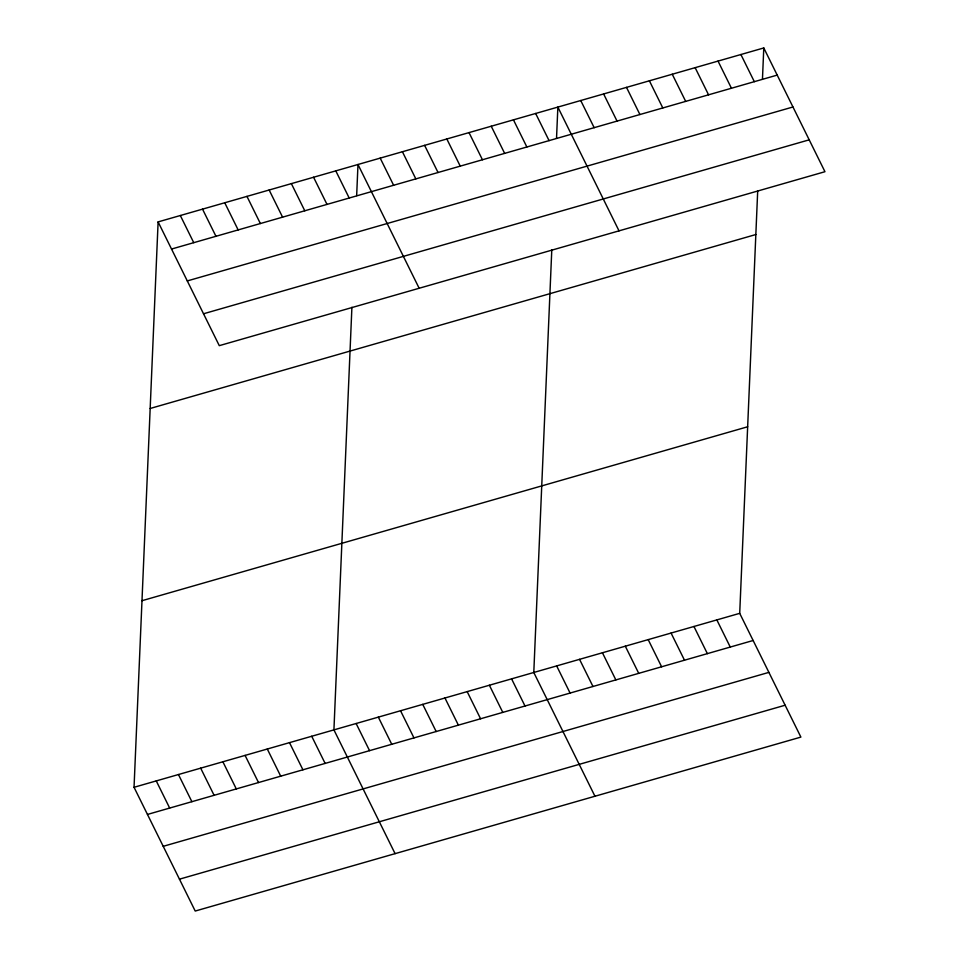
<?xml version="1.0" encoding="UTF-8"?>
<svg xmlns="http://www.w3.org/2000/svg" width="959" height="959" viewBox="0 0 959 959"><rect width="100%" height="100%" fill="white"/><g stroke="black" fill="none" stroke-linecap="round" stroke-linejoin="round"><path stroke-width="1.44" d="M757.706 190.709L739.713 613.34L800.885 737.099L195.216 911.05L134.044 787.291L158.115 221.901L763.784 47.95L824.956 171.709L219.287 345.66L158.115 221.901M351.905 307.252L333.924 729.883L395.084 853.642M356.664 195.588L357.983 164.492L419.155 288.251M551.785 249.855L533.791 672.487L594.952 796.246M556.532 138.192L557.862 107.096L619.023 230.855M762.465 79.046L763.784 47.95M171.541 249.052L777.21 75.102M187.293 280.927L792.961 106.988M203.524 313.773L809.192 139.834M150.179 408.474L755.848 234.535M141.992 600.706L747.66 426.767M134.044 787.291L739.713 613.34M147.47 814.443L753.139 640.492M163.222 846.317L768.89 672.379M179.453 879.175L785.121 705.225M740.899 54.519L754.325 81.671M718.027 61.088L731.441 88.24M695.143 67.669L708.557 94.821M672.259 74.239L685.685 101.39M649.387 80.808L662.801 107.959M626.503 87.377L639.917 114.529M603.619 93.946L617.045 121.098M580.734 100.515L594.16 127.679M535.649 113.474L549.075 140.625M513.449 119.851L526.863 147.003M491.236 126.228L504.65 153.38M716.841 619.91L730.255 647.061M469.023 132.606L482.449 159.757M693.956 626.491L707.37 653.642M446.822 138.983L460.236 166.135M671.072 633.06L684.498 660.212M424.609 145.36L438.035 172.512M648.188 639.629L661.614 666.781M402.408 151.738L415.822 178.889M625.316 646.198L638.73 673.35M380.196 158.115L393.622 185.267M602.432 652.767L615.846 679.919M579.548 659.336L592.974 686.5M335.782 170.87L349.196 198.022M556.664 665.918L570.09 693.069M313.569 177.247L326.995 204.399M291.368 183.625L304.782 210.776M511.579 678.864L525.005 706.016M269.155 190.002L282.581 217.154M489.378 685.241L502.792 712.393M246.954 196.379L260.368 223.543M467.165 691.619L480.579 718.77M224.742 202.769L238.156 229.92M444.952 697.996L458.378 725.148M202.529 209.146L215.955 236.298M422.751 704.374L436.165 731.525M180.328 215.523L193.742 242.675M400.538 710.751L413.964 737.903M378.337 717.128L391.752 744.28M356.125 723.506L369.551 750.657M311.711 736.26L325.125 763.412M289.498 742.638L302.924 769.801M267.297 749.027L280.711 776.179M245.084 755.404L258.51 782.556M222.884 761.782L236.298 788.933M200.671 768.159L214.097 795.311M178.458 774.536L191.884 801.688M156.257 780.914L169.671 808.065"/></g></svg>
